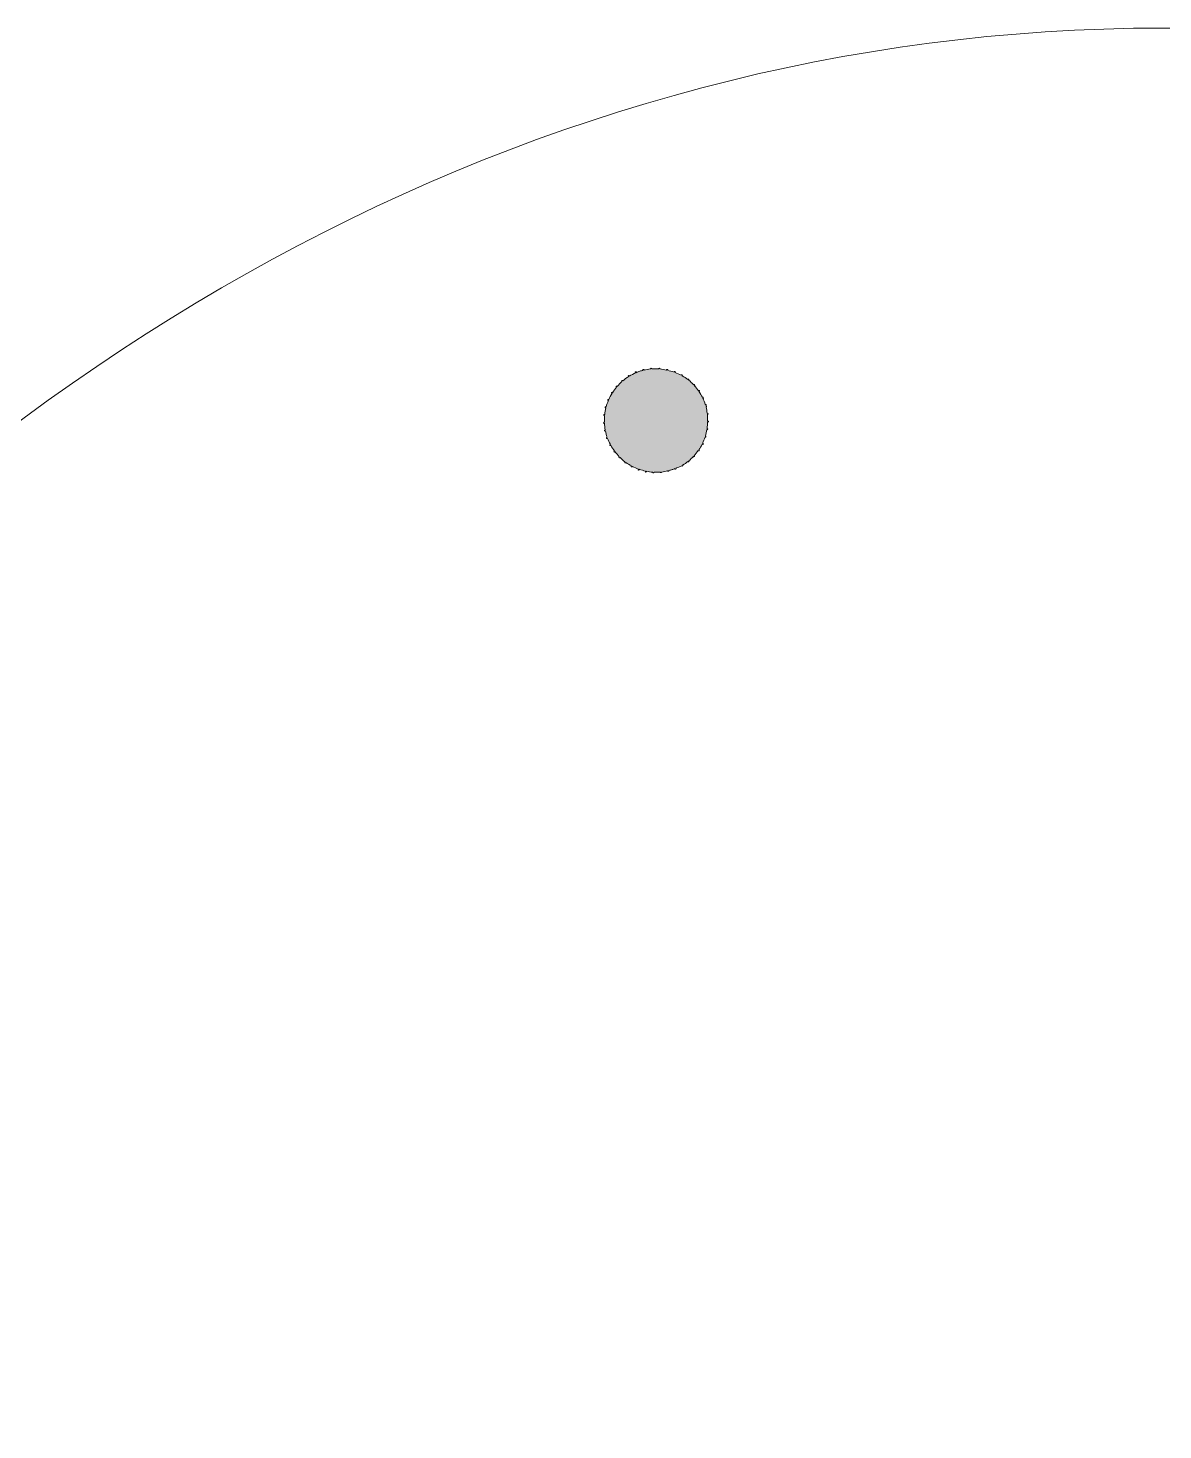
# Model space of a CAD drawing. Header units: millimetres. Extents: x -75 to 75, y -97 to 97.
# Drawn here: x -37.35 to 0, y 50.68 to 96.81 of the extents above; entities that cross this region are included whole.
import ezdxf

# ---------------------------------------------------------------- set-up
doc = ezdxf.new("R2010")
doc.units = ezdxf.units.MM
doc.header["$MEASUREMENT"] = 0
doc.layers.add('Layer 1', color=7, linetype='Continuous', lineweight=0)

# ---------------------------------------------------------------- blocks, each defined once
blk = doc.blocks.new('Block_1')
at = {"layer": 'Layer 1', "true_color": 0x000000, "transparency": 33554687}
h = blk.add_hatch(color=18, dxfattribs=at)
h.dxf.hatch_style = 2
edge = h.paths.add_edge_path()
edge.add_spline(control_points=[(-14.985, 83.88), (-14.984, 83.954), (-14.985, 84.028), (-14.993, 84.103), (-14.992, 84.103), (-14.991, 84.1), (-14.989, 84.1), (-14.978, 84.101), (-14.97, 84.112), (-14.971, 84.124), (-14.973, 84.135), (-14.984, 84.144), (-14.995, 84.142), (-14.998, 84.142), (-14.997, 84.138), (-15, 84.136), (-15.009, 84.208), (-15.021, 84.28), (-15.039, 84.351), (-15.038, 84.351), (-15.038, 84.349), (-15.037, 84.35), (-15.025, 84.353), (-15.019, 84.365), (-15.021, 84.376), (-15.024, 84.388), (-15.035, 84.394), (-15.047, 84.391), (-15.035, 84.394), (-15.029, 84.406), (-15.033, 84.417), (-15.037, 84.428), (-15.049, 84.435), (-15.061, 84.431), (-15.062, 84.431), (-15.061, 84.429), (-15.062, 84.429), (-15.084, 84.499), (-15.113, 84.565), (-15.143, 84.63), (-15.141, 84.63), (-15.14, 84.627), (-15.138, 84.628), (-15.127, 84.633), (-15.123, 84.646), (-15.128, 84.656), (-15.133, 84.667), (-15.146, 84.672), (-15.156, 84.666), (-15.157, 84.666), (-15.156, 84.664), (-15.157, 84.664), (-15.19, 84.731), (-15.23, 84.792), (-15.271, 84.852), (-15.267, 84.853), (-15.264, 84.848), (-15.261, 84.851), (-15.25, 84.857), (-15.248, 84.871), (-15.255, 84.88), (-15.262, 84.889), (-15.276, 84.892), (-15.285, 84.885), (-15.288, 84.883), (-15.285, 84.879), (-15.287, 84.876), (-15.33, 84.937), (-15.374, 84.996), (-15.424, 85.05), (-15.422, 85.051), (-15.42, 85.048), (-15.419, 85.05), (-15.41, 85.058), (-15.409, 85.071), (-15.417, 85.08), (-15.425, 85.089), (-15.439, 85.089), (-15.448, 85.081), (-15.45, 85.079), (-15.447, 85.076), (-15.448, 85.073), (-15.499, 85.126), (-15.548, 85.18), (-15.604, 85.225), (-15.604, 85.226), (-15.604, 85.225), (-15.604, 85.226), (-15.596, 85.235), (-15.598, 85.248), (-15.608, 85.255), (-15.617, 85.262), (-15.631, 85.26), (-15.638, 85.251), (-15.639, 85.25), (-15.637, 85.248), (-15.638, 85.247), (-15.696, 85.292), (-15.758, 85.331), (-15.822, 85.368), (-15.82, 85.369), (-15.817, 85.367), (-15.816, 85.369), (-15.81, 85.379), (-15.814, 85.392), (-15.824, 85.398), (-15.835, 85.404), (-15.848, 85.401), (-15.854, 85.391), (-15.854, 85.39), (-15.853, 85.389), (-15.853, 85.388), (-15.918, 85.424), (-15.988, 85.45), (-16.058, 85.478), (-16.055, 85.48), (-16.05, 85.478), (-16.048, 85.482), (-16.044, 85.492), (-16.05, 85.505), (-16.061, 85.509), (-16.072, 85.513), (-16.085, 85.507), (-16.089, 85.496), (-16.09, 85.493), (-16.086, 85.492), (-16.086, 85.489), (-16.157, 85.515), (-16.23, 85.536), (-16.304, 85.553), (-16.302, 85.556), (-16.298, 85.554), (-16.297, 85.557), (-16.294, 85.569), (-16.301, 85.58), (-16.313, 85.583), (-16.325, 85.586), (-16.337, 85.579), (-16.339, 85.568), (-16.34, 85.564), (-16.335, 85.563), (-16.334, 85.559), (-16.407, 85.574), (-16.481, 85.59), (-16.557, 85.596), (-16.557, 85.596), (-16.555, 85.596), (-16.555, 85.597), (-16.554, 85.609), (-16.563, 85.619), (-16.575, 85.619), (-16.588, 85.62), (-16.598, 85.611), (-16.599, 85.599), (-16.599, 85.597), (-16.596, 85.598), (-16.595, 85.596), (-16.669, 85.6), (-16.744, 85.601), (-16.819, 85.596), (-16.819, 85.597), (-16.817, 85.597), (-16.817, 85.598), (-16.818, 85.61), (-16.829, 85.619), (-16.841, 85.618), (-16.853, 85.618), (-16.862, 85.608), (-16.861, 85.596), (-16.935, 85.59), (-17.008, 85.57), (-17.082, 85.554), (-17.081, 85.557), (-17.076, 85.558), (-17.077, 85.562), (-17.08, 85.573), (-17.092, 85.58), (-17.104, 85.577), (-17.116, 85.574), (-17.123, 85.563), (-17.12, 85.551), (-17.119, 85.549), (-17.115, 85.55), (-17.114, 85.548), (-17.148, 85.54), (-17.182, 85.538), (-17.216, 85.528), (-17.258, 85.513), (-17.295, 85.49), (-17.336, 85.473), (-17.333, 85.478), (-17.326, 85.482), (-17.329, 85.488), (-17.333, 85.499), (-17.346, 85.504), (-17.358, 85.5), (-17.369, 85.496), (-17.375, 85.484), (-17.37, 85.473), (-17.367, 85.467), (-17.359, 85.467), (-17.351, 85.466), (-17.424, 85.433), (-17.497, 85.402), (-17.564, 85.362), (-17.564, 85.364), (-17.561, 85.366), (-17.562, 85.368), (-17.568, 85.378), (-17.581, 85.381), (-17.591, 85.374), (-17.602, 85.367), (-17.605, 85.354), (-17.598, 85.344), (-17.597, 85.341), (-17.593, 85.344), (-17.59, 85.342), (-17.655, 85.301), (-17.716, 85.256), (-17.774, 85.208), (-17.775, 85.21), (-17.772, 85.211), (-17.773, 85.213), (-17.781, 85.222), (-17.795, 85.223), (-17.804, 85.215), (-17.814, 85.207), (-17.815, 85.194), (-17.807, 85.185), (-17.807, 85.184), (-17.806, 85.185), (-17.805, 85.185), (-17.862, 85.135), (-17.91, 85.078), (-17.96, 85.021), (-17.961, 85.024), (-17.958, 85.028), (-17.961, 85.03), (-17.969, 85.037), (-17.983, 85.036), (-17.991, 85.027), (-17.998, 85.017), (-17.997, 85.004), (-17.988, 84.996), (-17.986, 84.995), (-17.984, 84.998), (-17.982, 84.997), (-18.031, 84.939), (-18.075, 84.878), (-18.116, 84.814), (-18.117, 84.816), (-18.114, 84.82), (-18.117, 84.822), (-18.127, 84.828), (-18.141, 84.825), (-18.148, 84.815), (-18.154, 84.805), (-18.152, 84.792), (-18.141, 84.786), (-18.138, 84.784), (-18.135, 84.788), (-18.131, 84.788), (-18.171, 84.724), (-18.209, 84.66), (-18.24, 84.591), (-18.241, 84.592), (-18.24, 84.594), (-18.241, 84.594), (-18.252, 84.599), (-18.264, 84.594), (-18.269, 84.583), (-18.274, 84.572), (-18.269, 84.559), (-18.258, 84.555), (-18.256, 84.554), (-18.254, 84.557), (-18.252, 84.557), (-18.281, 84.49), (-18.309, 84.422), (-18.328, 84.351), (-18.329, 84.352), (-18.329, 84.353), (-18.329, 84.353), (-18.341, 84.356), (-18.353, 84.349), (-18.356, 84.338), (-18.36, 84.326), (-18.352, 84.314), (-18.341, 84.312), (-18.34, 84.312), (-18.34, 84.312), (-18.339, 84.312), (-18.357, 84.242), (-18.366, 84.169), (-18.374, 84.097), (-18.376, 84.098), (-18.376, 84.102), (-18.378, 84.102), (-18.39, 84.103), (-18.401, 84.095), (-18.402, 84.083), (-18.403, 84.071), (-18.395, 84.06), (-18.383, 84.06), (-18.381, 84.059), (-18.381, 84.062), (-18.38, 84.062), (-18.387, 83.989), (-18.386, 83.915), (-18.383, 83.84), (-18.386, 83.842), (-18.387, 83.847), (-18.391, 83.847), (-18.402, 83.847), (-18.413, 83.837), (-18.412, 83.825), (-18.411, 83.813), (-18.4, 83.804), (-18.388, 83.805), (-18.384, 83.805), (-18.385, 83.81), (-18.382, 83.812), (-18.378, 83.739), (-18.372, 83.666), (-18.358, 83.592), (-18.359, 83.592), (-18.36, 83.595), (-18.361, 83.595), (-18.373, 83.592), (-18.381, 83.581), (-18.378, 83.569), (-18.376, 83.558), (-18.365, 83.55), (-18.353, 83.553), (-18.351, 83.554), (-18.352, 83.557), (-18.349, 83.559), (-18.334, 83.488), (-18.32, 83.418), (-18.296, 83.348), (-18.296, 83.348), (-18.297, 83.349), (-18.297, 83.349), (-18.308, 83.345), (-18.314, 83.333), (-18.311, 83.321), (-18.306, 83.31), (-18.294, 83.305), (-18.283, 83.309), (-18.282, 83.309), (-18.282, 83.31), (-18.282, 83.31), (-18.256, 83.241), (-18.221, 83.177), (-18.187, 83.114), (-18.19, 83.113), (-18.192, 83.118), (-18.195, 83.116), (-18.206, 83.111), (-18.209, 83.098), (-18.204, 83.087), (-18.198, 83.077), (-18.185, 83.073), (-18.175, 83.079), (-18.173, 83.08), (-18.175, 83.083), (-18.173, 83.085), (-18.137, 83.019), (-18.095, 82.958), (-18.052, 82.898), (-18.056, 82.898), (-18.059, 82.902), (-18.062, 82.9), (-18.072, 82.893), (-18.074, 82.879), (-18.067, 82.87), (-18.061, 82.86), (-18.046, 82.859), (-18.037, 82.866), (-18.034, 82.869), (-18.037, 82.873), (-18.036, 82.877), (-17.991, 82.817), (-17.945, 82.759), (-17.894, 82.707), (-17.895, 82.706), (-17.897, 82.708), (-17.898, 82.707), (-17.906, 82.699), (-17.906, 82.685), (-17.898, 82.677), (-17.889, 82.669), (-17.876, 82.669), (-17.868, 82.677), (-17.866, 82.679), (-17.869, 82.682), (-17.868, 82.684), (-17.816, 82.634), (-17.765, 82.583), (-17.708, 82.539), (-17.709, 82.539), (-17.709, 82.54), (-17.709, 82.539), (-17.716, 82.53), (-17.715, 82.516), (-17.705, 82.509), (-17.695, 82.503), (-17.682, 82.505), (-17.675, 82.515), (-17.675, 82.515), (-17.676, 82.516), (-17.676, 82.516), (-17.617, 82.474), (-17.555, 82.439), (-17.493, 82.405), (-17.494, 82.404), (-17.497, 82.405), (-17.498, 82.403), (-17.504, 82.393), (-17.5, 82.38), (-17.489, 82.375), (-17.479, 82.369), (-17.467, 82.373), (-17.461, 82.383), (-17.461, 82.385), (-17.463, 82.385), (-17.462, 82.387), (-17.398, 82.353), (-17.331, 82.327), (-17.262, 82.302), (-17.265, 82.3), (-17.27, 82.301), (-17.272, 82.297), (-17.276, 82.286), (-17.27, 82.275), (-17.259, 82.271), (-17.248, 82.268), (-17.236, 82.274), (-17.233, 82.285), (-17.231, 82.288), (-17.236, 82.29), (-17.236, 82.293), (-17.168, 82.269), (-17.099, 82.249), (-17.028, 82.234), (-17.029, 82.232), (-17.033, 82.233), (-17.033, 82.23), (-17.036, 82.219), (-17.028, 82.207), (-17.017, 82.205), (-17.006, 82.203), (-16.995, 82.21), (-16.993, 82.222), (-16.992, 82.225), (-16.997, 82.226), (-16.998, 82.229), (-16.929, 82.216), (-16.86, 82.201), (-16.789, 82.197), (-16.789, 82.197), (-16.789, 82.197), (-16.789, 82.197), (-16.79, 82.185), (-16.781, 82.175), (-16.769, 82.175), (-16.758, 82.175), (-16.748, 82.184), (-16.748, 82.196), (-16.748, 82.197), (-16.75, 82.197), (-16.75, 82.198), (-16.681, 82.195), (-16.612, 82.198), (-16.543, 82.204), (-16.543, 82.204), (-16.544, 82.204), (-16.544, 82.204), (-16.543, 82.192), (-16.532, 82.183), (-16.521, 82.184), (-16.511, 82.185), (-16.505, 82.195), (-16.504, 82.205), (-16.436, 82.213), (-16.369, 82.231), (-16.301, 82.247), (-16.301, 82.247), (-16.302, 82.247), (-16.302, 82.246), (-16.299, 82.235), (-16.288, 82.228), (-16.277, 82.231), (-16.266, 82.233), (-16.259, 82.245), (-16.262, 82.256), (-16.262, 82.256), (-16.263, 82.256), (-16.263, 82.256), (-16.226, 82.266), (-16.189, 82.27), (-16.152, 82.282), (-16.12, 82.292), (-16.093, 82.308), (-16.062, 82.319), (-16.062, 82.317), (-16.066, 82.316), (-16.065, 82.313), (-16.061, 82.302), (-16.049, 82.296), (-16.038, 82.3), (-16.027, 82.304), (-16.022, 82.316), (-16.026, 82.327), (-16.028, 82.33), (-16.032, 82.329), (-16.035, 82.331), (-15.969, 82.356), (-15.901, 82.379), (-15.84, 82.412), (-15.84, 82.412), (-15.84, 82.412), (-15.84, 82.412), (-15.834, 82.401), (-15.822, 82.398), (-15.812, 82.404), (-15.802, 82.41), (-15.799, 82.423), (-15.805, 82.433), (-15.806, 82.434), (-15.807, 82.433), (-15.808, 82.434), (-15.747, 82.469), (-15.69, 82.51), (-15.635, 82.552), (-15.634, 82.551), (-15.636, 82.549), (-15.635, 82.547), (-15.628, 82.538), (-15.615, 82.536), (-15.606, 82.543), (-15.596, 82.55), (-15.595, 82.563), (-15.602, 82.572), (-15.603, 82.573), (-15.604, 82.572), (-15.605, 82.573), (-15.549, 82.618), (-15.5, 82.669), (-15.451, 82.721), (-15.45, 82.717), (-15.453, 82.713), (-15.45, 82.711), (-15.442, 82.702), (-15.429, 82.703), (-15.421, 82.711), (-15.414, 82.72), (-15.415, 82.734), (-15.423, 82.742), (-15.425, 82.744), (-15.428, 82.741), (-15.431, 82.741), (-15.382, 82.795), (-15.336, 82.85), (-15.295, 82.91), (-15.293, 82.908), (-15.296, 82.905), (-15.294, 82.903), (-15.284, 82.896), (-15.271, 82.898), (-15.264, 82.908), (-15.258, 82.917), (-15.26, 82.93), (-15.269, 82.937), (-15.272, 82.939), (-15.275, 82.935), (-15.278, 82.936), (-15.238, 82.995), (-15.197, 83.054), (-15.165, 83.118), (-15.165, 83.118), (-15.165, 83.117), (-15.165, 83.117), (-15.154, 83.111), (-15.142, 83.116), (-15.137, 83.126), (-15.132, 83.137), (-15.137, 83.15), (-15.147, 83.155), (-15.148, 83.155), (-15.149, 83.153), (-15.15, 83.154), (-15.12, 83.218), (-15.092, 83.284), (-15.069, 83.352), (-15.069, 83.351), (-15.069, 83.35), (-15.068, 83.349), (-15.057, 83.345), (-15.045, 83.351), (-15.041, 83.362), (-15.037, 83.373), (-15.043, 83.385), (-15.054, 83.389), (-15.054, 83.389), (-15.054, 83.389), (-15.054, 83.389), (-15.033, 83.457), (-15.023, 83.529), (-15.01, 83.601), (-15.008, 83.599), (-15.009, 83.595), (-15.006, 83.594), (-14.994, 83.592), (-14.983, 83.599), (-14.982, 83.611), (-14.98, 83.623), (-14.988, 83.634), (-14.999, 83.636), (-15.001, 83.636), (-15.002, 83.633), (-15.004, 83.632), (-14.992, 83.705), (-14.988, 83.779), (-14.986, 83.854), (-14.983, 83.852), (-14.983, 83.846), (-14.979, 83.846), (-14.967, 83.846), (-14.957, 83.855), (-14.957, 83.867), (-14.955, 83.879), (-14.965, 83.888), (-14.977, 83.889), (-14.981, 83.889), (-14.982, 83.883), (-14.985, 83.88)], knot_values=[0, 0, 0, 0, 1, 1, 1, 2, 2, 2, 3, 3, 3, 4, 4, 4, 5, 5, 5, 6, 6, 6, 7, 7, 7, 8, 8, 8, 9, 9, 9, 10, 10, 10, 11, 11, 11, 12, 12, 12, 13, 13, 13, 14, 14, 14, 15, 15, 15, 16, 16, 16, 17, 17, 17, 18, 18, 18, 19, 19, 19, 20, 20, 20, 21, 21, 21, 22, 22, 22, 23, 23, 23, 24, 24, 24, 25, 25, 25, 26, 26, 26, 27, 27, 27, 28, 28, 28, 29, 29, 29, 30, 30, 30, 31, 31, 31, 32, 32, 32, 33, 33, 33, 34, 34, 34, 35, 35, 35, 36, 36, 36, 37, 37, 37, 38, 38, 38, 39, 39, 39, 40, 40, 40, 41, 41, 41, 42, 42, 42, 43, 43, 43, 44, 44, 44, 45, 45, 45, 46, 46, 46, 47, 47, 47, 48, 48, 48, 49, 49, 49, 50, 50, 50, 51, 51, 51, 52, 52, 52, 53, 53, 53, 54, 54, 54, 55, 55, 55, 56, 56, 56, 57, 57, 57, 58, 58, 58, 59, 59, 59, 60, 60, 60, 61, 61, 61, 62, 62, 62, 63, 63, 63, 64, 64, 64, 65, 65, 65, 66, 66, 66, 67, 67, 67, 68, 68, 68, 69, 69, 69, 70, 70, 70, 71, 71, 71, 72, 72, 72, 73, 73, 73, 74, 74, 74, 75, 75, 75, 76, 76, 76, 77, 77, 77, 78, 78, 78, 79, 79, 79, 80, 80, 80, 81, 81, 81, 82, 82, 82, 83, 83, 83, 84, 84, 84, 85, 85, 85, 86, 86, 86, 87, 87, 87, 88, 88, 88, 89, 89, 89, 90, 90, 90, 91, 91, 91, 92, 92, 92, 93, 93, 93, 94, 94, 94, 95, 95, 95, 96, 96, 96, 97, 97, 97, 98, 98, 98, 99, 99, 99, 100, 100, 100, 101, 101, 101, 102, 102, 102, 103, 103, 103, 104, 104, 104, 105, 105, 105, 106, 106, 106, 107, 107, 107, 108, 108, 108, 109, 109, 109, 110, 110, 110, 111, 111, 111, 112, 112, 112, 113, 113, 113, 114, 114, 114, 115, 115, 115, 116, 116, 116, 117, 117, 117, 118, 118, 118, 119, 119, 119, 120, 120, 120, 121, 121, 121, 122, 122, 122, 123, 123, 123, 124, 124, 124, 125, 125, 125, 126, 126, 126, 127, 127, 127, 128, 128, 128, 129, 129, 129, 130, 130, 130, 131, 131, 131, 132, 132, 132, 133, 133, 133, 134, 134, 134, 135, 135, 135, 136, 136, 136, 137, 137, 137, 138, 138, 138, 139, 139, 139, 140, 140, 140, 141, 141, 141, 142, 142, 142, 143, 143, 143, 144, 144, 144, 145, 145, 145, 146, 146, 146, 147, 147, 147, 148, 148, 148, 149, 149, 149, 150, 150, 150, 151, 151, 151, 152, 152, 152, 153, 153, 153, 154, 154, 154, 155, 155, 155, 156, 156, 156, 157, 157, 157, 158, 158, 158, 159, 159, 159, 160, 160, 160, 161, 161, 161, 162, 162, 162, 163, 163, 163, 164, 164, 164, 165, 165, 165, 166, 166, 166, 167, 167, 167, 168, 168, 168, 169, 169, 169, 170, 170, 170, 171, 171, 171, 172, 172, 172, 173, 173, 173, 174, 174, 174, 175, 175, 175, 176, 176, 176, 177, 177, 177, 178, 178, 178, 179, 179, 179, 180, 180, 180, 181, 181, 181, 182, 182, 182, 183, 183, 183, 184, 184, 184, 185, 185, 185, 186, 186, 186, 187, 187, 187, 188, 188, 188, 189, 189, 189, 190, 190, 190, 191, 191, 191, 192, 192, 192, 193, 193, 193, 194, 194, 194, 195, 195, 195, 196, 196, 196, 197, 197, 197, 198, 198, 198, 199, 199, 199, 200, 200, 200, 201, 201, 201, 202, 202, 202, 203, 203, 203, 204, 204, 204, 205, 205, 205, 206, 206, 206, 207, 207, 207, 208, 208, 208, 209, 209, 209, 210, 210, 210, 211, 211, 211, 212, 212, 212, 212], degree=3, periodic=0)
at = {"layer": 'Layer 1'}
blk.add_open_spline([(-14.985, 83.88), (-14.984, 83.954), (-14.985, 84.028), (-14.993, 84.103), (-14.992, 84.103), (-14.991, 84.1), (-14.989, 84.1), (-14.978, 84.101), (-14.97, 84.112), (-14.971, 84.124), (-14.973, 84.135), (-14.984, 84.144), (-14.995, 84.142), (-14.998, 84.142), (-14.997, 84.138), (-15, 84.136), (-15.009, 84.208), (-15.021, 84.28), (-15.039, 84.351), (-15.038, 84.351), (-15.038, 84.349), (-15.037, 84.35), (-15.025, 84.353), (-15.019, 84.365), (-15.021, 84.376), (-15.024, 84.388), (-15.035, 84.394), (-15.047, 84.391), (-15.035, 84.394), (-15.029, 84.406), (-15.033, 84.417), (-15.037, 84.428), (-15.049, 84.435), (-15.061, 84.431), (-15.062, 84.431), (-15.061, 84.429), (-15.062, 84.429), (-15.084, 84.499), (-15.113, 84.565), (-15.143, 84.63), (-15.141, 84.63), (-15.14, 84.627), (-15.138, 84.628), (-15.127, 84.633), (-15.123, 84.646), (-15.128, 84.656), (-15.133, 84.667), (-15.146, 84.672), (-15.156, 84.666), (-15.157, 84.666), (-15.156, 84.664), (-15.157, 84.664), (-15.19, 84.731), (-15.23, 84.792), (-15.271, 84.852), (-15.267, 84.853), (-15.264, 84.848), (-15.261, 84.851), (-15.25, 84.857), (-15.248, 84.871), (-15.255, 84.88), (-15.262, 84.889), (-15.276, 84.892), (-15.285, 84.885), (-15.288, 84.883), (-15.285, 84.879), (-15.287, 84.876), (-15.33, 84.937), (-15.374, 84.996), (-15.424, 85.05), (-15.422, 85.051), (-15.42, 85.048), (-15.419, 85.05), (-15.41, 85.058), (-15.409, 85.071), (-15.417, 85.08), (-15.425, 85.089), (-15.439, 85.089), (-15.448, 85.081), (-15.45, 85.079), (-15.447, 85.076), (-15.448, 85.073), (-15.499, 85.126), (-15.548, 85.18), (-15.604, 85.225), (-15.604, 85.226), (-15.604, 85.225), (-15.604, 85.226), (-15.596, 85.235), (-15.598, 85.248), (-15.608, 85.255), (-15.617, 85.262), (-15.631, 85.26), (-15.638, 85.251), (-15.639, 85.25), (-15.637, 85.248), (-15.638, 85.247), (-15.696, 85.292), (-15.758, 85.331), (-15.822, 85.368), (-15.82, 85.369), (-15.817, 85.367), (-15.816, 85.369), (-15.81, 85.379), (-15.814, 85.392), (-15.824, 85.398), (-15.835, 85.404), (-15.848, 85.401), (-15.854, 85.391), (-15.854, 85.39), (-15.853, 85.389), (-15.853, 85.388), (-15.918, 85.424), (-15.988, 85.45), (-16.058, 85.478), (-16.055, 85.48), (-16.05, 85.478), (-16.048, 85.482), (-16.044, 85.492), (-16.05, 85.505), (-16.061, 85.509), (-16.072, 85.513), (-16.085, 85.507), (-16.089, 85.496), (-16.09, 85.493), (-16.086, 85.492), (-16.086, 85.489), (-16.157, 85.515), (-16.23, 85.536), (-16.304, 85.553), (-16.302, 85.556), (-16.298, 85.554), (-16.297, 85.557), (-16.294, 85.569), (-16.301, 85.58), (-16.313, 85.583), (-16.325, 85.586), (-16.337, 85.579), (-16.339, 85.568), (-16.34, 85.564), (-16.335, 85.563), (-16.334, 85.559), (-16.407, 85.574), (-16.481, 85.59), (-16.557, 85.596), (-16.557, 85.596), (-16.555, 85.596), (-16.555, 85.597), (-16.554, 85.609), (-16.563, 85.619), (-16.575, 85.619), (-16.588, 85.62), (-16.598, 85.611), (-16.599, 85.599), (-16.599, 85.597), (-16.596, 85.598), (-16.595, 85.596), (-16.669, 85.6), (-16.744, 85.601), (-16.819, 85.596), (-16.819, 85.597), (-16.817, 85.597), (-16.817, 85.598), (-16.818, 85.61), (-16.829, 85.619), (-16.841, 85.618), (-16.853, 85.618), (-16.862, 85.608), (-16.861, 85.596), (-16.935, 85.59), (-17.008, 85.57), (-17.082, 85.554), (-17.081, 85.557), (-17.076, 85.558), (-17.077, 85.562), (-17.08, 85.573), (-17.092, 85.58), (-17.104, 85.577), (-17.116, 85.574), (-17.123, 85.563), (-17.12, 85.551), (-17.119, 85.549), (-17.115, 85.55), (-17.114, 85.548), (-17.148, 85.54), (-17.182, 85.538), (-17.216, 85.528), (-17.258, 85.513), (-17.295, 85.49), (-17.336, 85.473), (-17.333, 85.478), (-17.326, 85.482), (-17.329, 85.488), (-17.333, 85.499), (-17.346, 85.504), (-17.358, 85.5), (-17.369, 85.496), (-17.375, 85.484), (-17.37, 85.473), (-17.367, 85.467), (-17.359, 85.467), (-17.351, 85.466), (-17.424, 85.433), (-17.497, 85.402), (-17.564, 85.362), (-17.564, 85.364), (-17.561, 85.366), (-17.562, 85.368), (-17.568, 85.378), (-17.581, 85.381), (-17.591, 85.374), (-17.602, 85.367), (-17.605, 85.354), (-17.598, 85.344), (-17.597, 85.341), (-17.593, 85.344), (-17.59, 85.342), (-17.655, 85.301), (-17.716, 85.256), (-17.774, 85.208), (-17.775, 85.21), (-17.772, 85.211), (-17.773, 85.213), (-17.781, 85.222), (-17.795, 85.223), (-17.804, 85.215), (-17.814, 85.207), (-17.815, 85.194), (-17.807, 85.185), (-17.807, 85.184), (-17.806, 85.185), (-17.805, 85.185), (-17.862, 85.135), (-17.91, 85.078), (-17.96, 85.021), (-17.961, 85.024), (-17.958, 85.028), (-17.961, 85.03), (-17.969, 85.037), (-17.983, 85.036), (-17.991, 85.027), (-17.998, 85.017), (-17.997, 85.004), (-17.988, 84.996), (-17.986, 84.995), (-17.984, 84.998), (-17.982, 84.997), (-18.031, 84.939), (-18.075, 84.878), (-18.116, 84.814), (-18.117, 84.816), (-18.114, 84.82), (-18.117, 84.822), (-18.127, 84.828), (-18.141, 84.825), (-18.148, 84.815), (-18.154, 84.805), (-18.152, 84.792), (-18.141, 84.786), (-18.138, 84.784), (-18.135, 84.788), (-18.131, 84.788), (-18.171, 84.724), (-18.209, 84.66), (-18.24, 84.591), (-18.241, 84.592), (-18.24, 84.594), (-18.241, 84.594), (-18.252, 84.599), (-18.264, 84.594), (-18.269, 84.583), (-18.274, 84.572), (-18.269, 84.559), (-18.258, 84.555), (-18.256, 84.554), (-18.254, 84.557), (-18.252, 84.557), (-18.281, 84.49), (-18.309, 84.422), (-18.328, 84.351), (-18.329, 84.352), (-18.329, 84.353), (-18.329, 84.353), (-18.341, 84.356), (-18.353, 84.349), (-18.356, 84.338), (-18.36, 84.326), (-18.352, 84.314), (-18.341, 84.312), (-18.34, 84.312), (-18.34, 84.312), (-18.339, 84.312), (-18.357, 84.242), (-18.366, 84.169), (-18.374, 84.097), (-18.376, 84.098), (-18.376, 84.102), (-18.378, 84.102), (-18.39, 84.103), (-18.401, 84.095), (-18.402, 84.083), (-18.403, 84.071), (-18.395, 84.06), (-18.383, 84.06), (-18.381, 84.059), (-18.381, 84.062), (-18.38, 84.062), (-18.387, 83.989), (-18.386, 83.915), (-18.383, 83.84), (-18.386, 83.842), (-18.387, 83.847), (-18.391, 83.847), (-18.402, 83.847), (-18.413, 83.837), (-18.412, 83.825), (-18.411, 83.813), (-18.4, 83.804), (-18.388, 83.805), (-18.384, 83.805), (-18.385, 83.81), (-18.382, 83.812), (-18.378, 83.739), (-18.372, 83.666), (-18.358, 83.592), (-18.359, 83.592), (-18.36, 83.595), (-18.361, 83.595), (-18.373, 83.592), (-18.381, 83.581), (-18.378, 83.569), (-18.376, 83.558), (-18.365, 83.55), (-18.353, 83.553), (-18.351, 83.554), (-18.352, 83.557), (-18.349, 83.559), (-18.334, 83.488), (-18.32, 83.418), (-18.296, 83.348), (-18.296, 83.348), (-18.297, 83.349), (-18.297, 83.349), (-18.308, 83.345), (-18.314, 83.333), (-18.311, 83.321), (-18.306, 83.31), (-18.294, 83.305), (-18.283, 83.309), (-18.282, 83.309), (-18.282, 83.31), (-18.282, 83.31), (-18.256, 83.241), (-18.221, 83.177), (-18.187, 83.114), (-18.19, 83.113), (-18.192, 83.118), (-18.195, 83.116), (-18.206, 83.111), (-18.209, 83.098), (-18.204, 83.087), (-18.198, 83.077), (-18.185, 83.073), (-18.175, 83.079), (-18.173, 83.08), (-18.175, 83.083), (-18.173, 83.085), (-18.137, 83.019), (-18.095, 82.958), (-18.052, 82.898), (-18.056, 82.898), (-18.059, 82.902), (-18.062, 82.9), (-18.072, 82.893), (-18.074, 82.879), (-18.067, 82.87), (-18.061, 82.86), (-18.046, 82.859), (-18.037, 82.866), (-18.034, 82.869), (-18.037, 82.873), (-18.036, 82.877), (-17.991, 82.817), (-17.945, 82.759), (-17.894, 82.707), (-17.895, 82.706), (-17.897, 82.708), (-17.898, 82.707), (-17.906, 82.699), (-17.906, 82.685), (-17.898, 82.677), (-17.889, 82.669), (-17.876, 82.669), (-17.868, 82.677), (-17.866, 82.679), (-17.869, 82.682), (-17.868, 82.684), (-17.816, 82.634), (-17.765, 82.583), (-17.708, 82.539), (-17.709, 82.539), (-17.709, 82.54), (-17.709, 82.539), (-17.716, 82.53), (-17.715, 82.516), (-17.705, 82.509), (-17.695, 82.503), (-17.682, 82.505), (-17.675, 82.515), (-17.675, 82.515), (-17.676, 82.516), (-17.676, 82.516), (-17.617, 82.474), (-17.555, 82.439), (-17.493, 82.405), (-17.494, 82.404), (-17.497, 82.405), (-17.498, 82.403), (-17.504, 82.393), (-17.5, 82.38), (-17.489, 82.375), (-17.479, 82.369), (-17.467, 82.373), (-17.461, 82.383), (-17.461, 82.385), (-17.463, 82.385), (-17.462, 82.387), (-17.398, 82.353), (-17.331, 82.327), (-17.262, 82.302), (-17.265, 82.3), (-17.27, 82.301), (-17.272, 82.297), (-17.276, 82.286), (-17.27, 82.275), (-17.259, 82.271), (-17.248, 82.268), (-17.236, 82.274), (-17.233, 82.285), (-17.231, 82.288), (-17.236, 82.29), (-17.236, 82.293), (-17.168, 82.269), (-17.099, 82.249), (-17.028, 82.234), (-17.029, 82.232), (-17.033, 82.233), (-17.033, 82.23), (-17.036, 82.219), (-17.028, 82.207), (-17.017, 82.205), (-17.006, 82.203), (-16.995, 82.21), (-16.993, 82.222), (-16.992, 82.225), (-16.997, 82.226), (-16.998, 82.229), (-16.929, 82.216), (-16.86, 82.201), (-16.789, 82.197), (-16.789, 82.197), (-16.789, 82.197), (-16.789, 82.197), (-16.79, 82.185), (-16.781, 82.175), (-16.769, 82.175), (-16.758, 82.175), (-16.748, 82.184), (-16.748, 82.196), (-16.748, 82.197), (-16.75, 82.197), (-16.75, 82.198), (-16.681, 82.195), (-16.612, 82.198), (-16.543, 82.204), (-16.543, 82.204), (-16.544, 82.204), (-16.544, 82.204), (-16.543, 82.192), (-16.532, 82.183), (-16.521, 82.184), (-16.511, 82.185), (-16.505, 82.195), (-16.504, 82.205), (-16.436, 82.213), (-16.369, 82.231), (-16.301, 82.247), (-16.301, 82.247), (-16.302, 82.247), (-16.302, 82.246), (-16.299, 82.235), (-16.288, 82.228), (-16.277, 82.231), (-16.266, 82.233), (-16.259, 82.245), (-16.262, 82.256), (-16.262, 82.256), (-16.263, 82.256), (-16.263, 82.256), (-16.226, 82.266), (-16.189, 82.27), (-16.152, 82.282), (-16.12, 82.292), (-16.093, 82.308), (-16.062, 82.319), (-16.062, 82.317), (-16.066, 82.316), (-16.065, 82.313), (-16.061, 82.302), (-16.049, 82.296), (-16.038, 82.3), (-16.027, 82.304), (-16.022, 82.316), (-16.026, 82.327), (-16.028, 82.33), (-16.032, 82.329), (-16.035, 82.331), (-15.969, 82.356), (-15.901, 82.379), (-15.84, 82.412), (-15.84, 82.412), (-15.84, 82.412), (-15.84, 82.412), (-15.834, 82.401), (-15.822, 82.398), (-15.812, 82.404), (-15.802, 82.41), (-15.799, 82.423), (-15.805, 82.433), (-15.806, 82.434), (-15.807, 82.433), (-15.808, 82.434), (-15.747, 82.469), (-15.69, 82.51), (-15.635, 82.552), (-15.634, 82.551), (-15.636, 82.549), (-15.635, 82.547), (-15.628, 82.538), (-15.615, 82.536), (-15.606, 82.543), (-15.596, 82.55), (-15.595, 82.563), (-15.602, 82.572), (-15.603, 82.573), (-15.604, 82.572), (-15.605, 82.573), (-15.549, 82.618), (-15.5, 82.669), (-15.451, 82.721), (-15.45, 82.717), (-15.453, 82.713), (-15.45, 82.711), (-15.442, 82.702), (-15.429, 82.703), (-15.421, 82.711), (-15.414, 82.72), (-15.415, 82.734), (-15.423, 82.742), (-15.425, 82.744), (-15.428, 82.741), (-15.431, 82.741), (-15.382, 82.795), (-15.336, 82.85), (-15.295, 82.91), (-15.293, 82.908), (-15.296, 82.905), (-15.294, 82.903), (-15.284, 82.896), (-15.271, 82.898), (-15.264, 82.908), (-15.258, 82.917), (-15.26, 82.93), (-15.269, 82.937), (-15.272, 82.939), (-15.275, 82.935), (-15.278, 82.936), (-15.238, 82.995), (-15.197, 83.054), (-15.165, 83.118), (-15.165, 83.118), (-15.165, 83.117), (-15.165, 83.117), (-15.154, 83.111), (-15.142, 83.116), (-15.137, 83.126), (-15.132, 83.137), (-15.137, 83.15), (-15.147, 83.155), (-15.148, 83.155), (-15.149, 83.153), (-15.15, 83.154), (-15.12, 83.218), (-15.092, 83.284), (-15.069, 83.352), (-15.069, 83.351), (-15.069, 83.35), (-15.068, 83.349), (-15.057, 83.345), (-15.045, 83.351), (-15.041, 83.362), (-15.037, 83.373), (-15.043, 83.385), (-15.054, 83.389), (-15.054, 83.389), (-15.054, 83.389), (-15.054, 83.389), (-15.033, 83.457), (-15.023, 83.529), (-15.01, 83.601), (-15.008, 83.599), (-15.009, 83.595), (-15.006, 83.594), (-14.994, 83.592), (-14.983, 83.599), (-14.982, 83.611), (-14.98, 83.623), (-14.988, 83.634), (-14.999, 83.636), (-15.001, 83.636), (-15.002, 83.633), (-15.004, 83.632), (-14.992, 83.705), (-14.988, 83.779), (-14.986, 83.854), (-14.983, 83.852), (-14.983, 83.846), (-14.979, 83.846), (-14.967, 83.846), (-14.957, 83.855), (-14.957, 83.867), (-14.955, 83.879), (-14.965, 83.888), (-14.977, 83.889), (-14.981, 83.889), (-14.982, 83.883), (-14.985, 83.88)], degree=3, knots=[0, 0, 0, 0, 1, 1, 1, 2, 2, 2, 3, 3, 3, 4, 4, 4, 5, 5, 5, 6, 6, 6, 7, 7, 7, 8, 8, 8, 9, 9, 9, 10, 10, 10, 11, 11, 11, 12, 12, 12, 13, 13, 13, 14, 14, 14, 15, 15, 15, 16, 16, 16, 17, 17, 17, 18, 18, 18, 19, 19, 19, 20, 20, 20, 21, 21, 21, 22, 22, 22, 23, 23, 23, 24, 24, 24, 25, 25, 25, 26, 26, 26, 27, 27, 27, 28, 28, 28, 29, 29, 29, 30, 30, 30, 31, 31, 31, 32, 32, 32, 33, 33, 33, 34, 34, 34, 35, 35, 35, 36, 36, 36, 37, 37, 37, 38, 38, 38, 39, 39, 39, 40, 40, 40, 41, 41, 41, 42, 42, 42, 43, 43, 43, 44, 44, 44, 45, 45, 45, 46, 46, 46, 47, 47, 47, 48, 48, 48, 49, 49, 49, 50, 50, 50, 51, 51, 51, 52, 52, 52, 53, 53, 53, 54, 54, 54, 55, 55, 55, 56, 56, 56, 57, 57, 57, 58, 58, 58, 59, 59, 59, 60, 60, 60, 61, 61, 61, 62, 62, 62, 63, 63, 63, 64, 64, 64, 65, 65, 65, 66, 66, 66, 67, 67, 67, 68, 68, 68, 69, 69, 69, 70, 70, 70, 71, 71, 71, 72, 72, 72, 73, 73, 73, 74, 74, 74, 75, 75, 75, 76, 76, 76, 77, 77, 77, 78, 78, 78, 79, 79, 79, 80, 80, 80, 81, 81, 81, 82, 82, 82, 83, 83, 83, 84, 84, 84, 85, 85, 85, 86, 86, 86, 87, 87, 87, 88, 88, 88, 89, 89, 89, 90, 90, 90, 91, 91, 91, 92, 92, 92, 93, 93, 93, 94, 94, 94, 95, 95, 95, 96, 96, 96, 97, 97, 97, 98, 98, 98, 99, 99, 99, 100, 100, 100, 101, 101, 101, 102, 102, 102, 103, 103, 103, 104, 104, 104, 105, 105, 105, 106, 106, 106, 107, 107, 107, 108, 108, 108, 109, 109, 109, 110, 110, 110, 111, 111, 111, 112, 112, 112, 113, 113, 113, 114, 114, 114, 115, 115, 115, 116, 116, 116, 117, 117, 117, 118, 118, 118, 119, 119, 119, 120, 120, 120, 121, 121, 121, 122, 122, 122, 123, 123, 123, 124, 124, 124, 125, 125, 125, 126, 126, 126, 127, 127, 127, 128, 128, 128, 129, 129, 129, 130, 130, 130, 131, 131, 131, 132, 132, 132, 133, 133, 133, 134, 134, 134, 135, 135, 135, 136, 136, 136, 137, 137, 137, 138, 138, 138, 139, 139, 139, 140, 140, 140, 141, 141, 141, 142, 142, 142, 143, 143, 143, 144, 144, 144, 145, 145, 145, 146, 146, 146, 147, 147, 147, 148, 148, 148, 149, 149, 149, 150, 150, 150, 151, 151, 151, 152, 152, 152, 153, 153, 153, 154, 154, 154, 155, 155, 155, 156, 156, 156, 157, 157, 157, 158, 158, 158, 159, 159, 159, 160, 160, 160, 161, 161, 161, 162, 162, 162, 163, 163, 163, 164, 164, 164, 165, 165, 165, 166, 166, 166, 167, 167, 167, 168, 168, 168, 169, 169, 169, 170, 170, 170, 171, 171, 171, 172, 172, 172, 173, 173, 173, 174, 174, 174, 175, 175, 175, 176, 176, 176, 177, 177, 177, 178, 178, 178, 179, 179, 179, 180, 180, 180, 181, 181, 181, 182, 182, 182, 183, 183, 183, 184, 184, 184, 185, 185, 185, 186, 186, 186, 187, 187, 187, 188, 188, 188, 189, 189, 189, 190, 190, 190, 191, 191, 191, 192, 192, 192, 193, 193, 193, 194, 194, 194, 195, 195, 195, 196, 196, 196, 197, 197, 197, 198, 198, 198, 199, 199, 199, 200, 200, 200, 201, 201, 201, 202, 202, 202, 203, 203, 203, 204, 204, 204, 205, 205, 205, 206, 206, 206, 207, 207, 207, 208, 208, 208, 209, 209, 209, 210, 210, 210, 211, 211, 211, 212, 212, 212, 212], dxfattribs=at)
blk = doc.blocks.new('Block_0')
at = {"layer": 'Layer 1'}
for points, knots in [([(0, 96.814), (-41.587, 96.814), (-75.3, 53.469), (-75.3, 0), (-75.3, -53.469), (-41.587, -96.814), (0, -96.814), (41.587, -96.814), (75.3, -53.469), (75.3, 0), (75.3, 53.469), (41.587, 96.814), (0, 96.814)], [0, 0, 0, 0, 1, 1, 1, 2, 2, 2, 3, 3, 3, 4, 4, 4, 4]), ([(-14.979, 83.846), (-14.983, 83.846), (-14.983, 83.852), (-14.986, 83.854), (-14.988, 83.779), (-14.992, 83.705), (-15.004, 83.632), (-15.002, 83.633), (-15.001, 83.636), (-14.999, 83.636), (-14.988, 83.634), (-14.98, 83.623), (-14.982, 83.611), (-14.983, 83.599), (-14.994, 83.592), (-15.006, 83.594), (-15.009, 83.595), (-15.008, 83.599), (-15.01, 83.601), (-15.023, 83.529), (-15.033, 83.457), (-15.054, 83.389), (-15.054, 83.389), (-15.054, 83.389), (-15.054, 83.389), (-15.043, 83.385), (-15.037, 83.373), (-15.041, 83.362), (-15.045, 83.351), (-15.057, 83.345), (-15.068, 83.349), (-15.069, 83.35), (-15.069, 83.351), (-15.069, 83.352), (-15.092, 83.284), (-15.12, 83.218), (-15.15, 83.154), (-15.149, 83.153), (-15.148, 83.155), (-15.147, 83.155), (-15.137, 83.15), (-15.132, 83.137), (-15.137, 83.126), (-15.142, 83.116), (-15.154, 83.111), (-15.165, 83.117), (-15.165, 83.117), (-15.165, 83.118), (-15.165, 83.118), (-15.197, 83.054), (-15.238, 82.995), (-15.278, 82.936), (-15.275, 82.935), (-15.272, 82.939), (-15.269, 82.937), (-15.26, 82.93), (-15.258, 82.917), (-15.264, 82.908), (-15.271, 82.898), (-15.284, 82.896), (-15.294, 82.903), (-15.296, 82.905), (-15.293, 82.908), (-15.295, 82.91), (-15.336, 82.85), (-15.382, 82.795), (-15.431, 82.741), (-15.428, 82.741), (-15.425, 82.744), (-15.423, 82.742), (-15.415, 82.734), (-15.414, 82.72), (-15.421, 82.711), (-15.429, 82.703), (-15.442, 82.702), (-15.45, 82.711), (-15.453, 82.713), (-15.45, 82.717), (-15.451, 82.721), (-15.5, 82.669), (-15.549, 82.618), (-15.605, 82.573), (-15.604, 82.572), (-15.603, 82.573), (-15.602, 82.572), (-15.595, 82.563), (-15.596, 82.55), (-15.606, 82.543), (-15.615, 82.536), (-15.628, 82.538), (-15.635, 82.547), (-15.636, 82.549), (-15.634, 82.551), (-15.635, 82.552), (-15.69, 82.51), (-15.747, 82.469), (-15.808, 82.434), (-15.807, 82.433), (-15.806, 82.434), (-15.805, 82.433), (-15.799, 82.423), (-15.802, 82.41), (-15.812, 82.404), (-15.822, 82.398), (-15.834, 82.401), (-15.84, 82.412), (-15.84, 82.412), (-15.84, 82.412), (-15.84, 82.412), (-15.901, 82.379), (-15.969, 82.356), (-16.035, 82.331), (-16.032, 82.329), (-16.028, 82.33), (-16.026, 82.327), (-16.022, 82.316), (-16.027, 82.304), (-16.038, 82.3), (-16.049, 82.296), (-16.061, 82.302), (-16.065, 82.313), (-16.066, 82.316), (-16.062, 82.317), (-16.062, 82.319), (-16.093, 82.308), (-16.12, 82.292), (-16.152, 82.282), (-16.189, 82.27), (-16.226, 82.266), (-16.263, 82.256), (-16.263, 82.256), (-16.262, 82.256), (-16.262, 82.256), (-16.259, 82.245), (-16.266, 82.233), (-16.277, 82.231), (-16.288, 82.228), (-16.299, 82.235), (-16.302, 82.246), (-16.302, 82.247), (-16.301, 82.247), (-16.301, 82.247), (-16.369, 82.231), (-16.436, 82.213), (-16.504, 82.205), (-16.505, 82.195), (-16.511, 82.185), (-16.521, 82.184), (-16.532, 82.183), (-16.543, 82.192), (-16.544, 82.204), (-16.544, 82.204), (-16.543, 82.204), (-16.543, 82.204), (-16.612, 82.198), (-16.681, 82.195), (-16.75, 82.198), (-16.75, 82.197), (-16.748, 82.197), (-16.748, 82.196), (-16.748, 82.184), (-16.758, 82.175), (-16.769, 82.175), (-16.781, 82.175), (-16.79, 82.185), (-16.789, 82.197), (-16.789, 82.197), (-16.789, 82.197), (-16.789, 82.197), (-16.86, 82.201), (-16.929, 82.216), (-16.998, 82.229), (-16.997, 82.226), (-16.992, 82.225), (-16.993, 82.222), (-16.995, 82.21), (-17.006, 82.203), (-17.017, 82.205), (-17.028, 82.207), (-17.036, 82.219), (-17.033, 82.23), (-17.033, 82.233), (-17.029, 82.232), (-17.028, 82.234), (-17.099, 82.249), (-17.168, 82.269), (-17.236, 82.293), (-17.236, 82.29), (-17.231, 82.288), (-17.233, 82.285), (-17.236, 82.274), (-17.248, 82.268), (-17.259, 82.271), (-17.27, 82.275), (-17.276, 82.286), (-17.272, 82.297), (-17.27, 82.301), (-17.265, 82.3), (-17.262, 82.302), (-17.331, 82.327), (-17.398, 82.353), (-17.462, 82.387), (-17.463, 82.385), (-17.461, 82.385), (-17.461, 82.383), (-17.467, 82.373), (-17.479, 82.369), (-17.489, 82.375), (-17.5, 82.38), (-17.504, 82.393), (-17.498, 82.403), (-17.497, 82.405), (-17.494, 82.404), (-17.493, 82.405), (-17.555, 82.439), (-17.617, 82.474), (-17.676, 82.516), (-17.676, 82.516), (-17.675, 82.515), (-17.675, 82.515), (-17.682, 82.505), (-17.695, 82.503), (-17.705, 82.509), (-17.715, 82.516), (-17.716, 82.53), (-17.709, 82.539), (-17.709, 82.54), (-17.709, 82.539), (-17.708, 82.539), (-17.765, 82.583), (-17.816, 82.634), (-17.868, 82.684), (-17.869, 82.682), (-17.866, 82.679), (-17.868, 82.677), (-17.876, 82.669), (-17.889, 82.669), (-17.898, 82.677), (-17.906, 82.685), (-17.906, 82.699), (-17.898, 82.707), (-17.897, 82.708), (-17.895, 82.706), (-17.894, 82.707), (-17.945, 82.759), (-17.991, 82.817), (-18.036, 82.877), (-18.037, 82.873), (-18.034, 82.869), (-18.037, 82.866), (-18.046, 82.859), (-18.061, 82.86), (-18.067, 82.87), (-18.074, 82.879), (-18.072, 82.893), (-18.062, 82.9), (-18.059, 82.902), (-18.056, 82.898), (-18.052, 82.898), (-18.095, 82.958), (-18.137, 83.019), (-18.173, 83.085), (-18.175, 83.083), (-18.173, 83.08), (-18.175, 83.079), (-18.185, 83.073), (-18.198, 83.077), (-18.204, 83.087), (-18.209, 83.098), (-18.206, 83.111), (-18.195, 83.116), (-18.192, 83.118), (-18.19, 83.113), (-18.187, 83.114), (-18.221, 83.177), (-18.256, 83.241), (-18.282, 83.31), (-18.282, 83.31), (-18.282, 83.309), (-18.283, 83.309), (-18.294, 83.305), (-18.306, 83.31), (-18.311, 83.321), (-18.314, 83.333), (-18.308, 83.345), (-18.297, 83.349), (-18.297, 83.349), (-18.296, 83.348), (-18.296, 83.348), (-18.32, 83.418), (-18.334, 83.488), (-18.349, 83.559), (-18.352, 83.557), (-18.351, 83.554), (-18.353, 83.553), (-18.365, 83.55), (-18.376, 83.558), (-18.378, 83.569), (-18.381, 83.581), (-18.373, 83.592), (-18.361, 83.595), (-18.36, 83.595), (-18.359, 83.592), (-18.358, 83.592), (-18.372, 83.666), (-18.378, 83.739), (-18.382, 83.812), (-18.385, 83.81), (-18.384, 83.805), (-18.388, 83.805), (-18.4, 83.804), (-18.411, 83.813), (-18.412, 83.825), (-18.413, 83.837), (-18.402, 83.847), (-18.391, 83.847), (-18.387, 83.847), (-18.386, 83.842), (-18.383, 83.84), (-18.386, 83.915), (-18.387, 83.989), (-18.38, 84.062), (-18.381, 84.062), (-18.381, 84.059), (-18.383, 84.06), (-18.395, 84.06), (-18.403, 84.071), (-18.402, 84.083), (-18.401, 84.095), (-18.39, 84.103), (-18.378, 84.102), (-18.376, 84.102), (-18.376, 84.098), (-18.374, 84.097), (-18.366, 84.169), (-18.357, 84.242), (-18.339, 84.312), (-18.34, 84.312), (-18.34, 84.312), (-18.341, 84.312), (-18.352, 84.314), (-18.36, 84.326), (-18.356, 84.338), (-18.353, 84.349), (-18.341, 84.356), (-18.329, 84.353), (-18.329, 84.353), (-18.329, 84.352), (-18.328, 84.351), (-18.309, 84.422), (-18.281, 84.49), (-18.252, 84.557), (-18.254, 84.557), (-18.256, 84.554), (-18.258, 84.555), (-18.269, 84.559), (-18.274, 84.572), (-18.269, 84.583), (-18.264, 84.594), (-18.252, 84.599), (-18.241, 84.594), (-18.24, 84.594), (-18.241, 84.592), (-18.24, 84.591), (-18.209, 84.66), (-18.171, 84.724), (-18.131, 84.788), (-18.135, 84.788), (-18.138, 84.784), (-18.141, 84.786), (-18.152, 84.792), (-18.154, 84.805), (-18.148, 84.815), (-18.141, 84.825), (-18.127, 84.828), (-18.117, 84.822), (-18.114, 84.82), (-18.117, 84.816), (-18.116, 84.814), (-18.075, 84.878), (-18.031, 84.939), (-17.982, 84.997), (-17.984, 84.998), (-17.986, 84.995), (-17.988, 84.996), (-17.997, 85.004), (-17.998, 85.017), (-17.991, 85.027), (-17.983, 85.036), (-17.969, 85.037), (-17.961, 85.03), (-17.958, 85.028), (-17.961, 85.024), (-17.96, 85.021), (-17.91, 85.078), (-17.862, 85.135), (-17.805, 85.185), (-17.806, 85.185), (-17.807, 85.184), (-17.807, 85.185), (-17.815, 85.194), (-17.814, 85.207), (-17.804, 85.215), (-17.795, 85.223), (-17.781, 85.222), (-17.773, 85.213), (-17.772, 85.211), (-17.775, 85.21), (-17.774, 85.208), (-17.716, 85.256), (-17.655, 85.301), (-17.59, 85.342), (-17.593, 85.344), (-17.597, 85.341), (-17.598, 85.344), (-17.605, 85.354), (-17.602, 85.367), (-17.591, 85.374), (-17.581, 85.381), (-17.568, 85.378), (-17.562, 85.368), (-17.561, 85.366), (-17.564, 85.364), (-17.564, 85.362), (-17.497, 85.402), (-17.424, 85.433), (-17.351, 85.466), (-17.359, 85.467), (-17.367, 85.467), (-17.37, 85.473), (-17.375, 85.484), (-17.369, 85.496), (-17.358, 85.5), (-17.346, 85.504), (-17.333, 85.499), (-17.329, 85.488), (-17.326, 85.482), (-17.333, 85.478), (-17.336, 85.473), (-17.295, 85.49), (-17.258, 85.513), (-17.216, 85.528), (-17.182, 85.538), (-17.148, 85.54), (-17.114, 85.548), (-17.115, 85.55), (-17.119, 85.549), (-17.12, 85.551), (-17.123, 85.563), (-17.116, 85.574), (-17.104, 85.577), (-17.092, 85.58), (-17.08, 85.573), (-17.077, 85.562), (-17.076, 85.558), (-17.081, 85.557), (-17.082, 85.554), (-17.008, 85.57), (-16.935, 85.59), (-16.861, 85.596), (-16.862, 85.608), (-16.853, 85.618), (-16.841, 85.618), (-16.829, 85.619), (-16.818, 85.61), (-16.817, 85.598), (-16.817, 85.597), (-16.819, 85.597), (-16.819, 85.596), (-16.744, 85.601), (-16.669, 85.6), (-16.595, 85.596), (-16.596, 85.598), (-16.599, 85.597), (-16.599, 85.599), (-16.598, 85.611), (-16.588, 85.62), (-16.575, 85.619), (-16.563, 85.619), (-16.554, 85.609), (-16.555, 85.597), (-16.555, 85.596), (-16.557, 85.596), (-16.557, 85.596), (-16.481, 85.59), (-16.407, 85.574), (-16.334, 85.559), (-16.335, 85.563), (-16.34, 85.564), (-16.339, 85.568), (-16.337, 85.579), (-16.325, 85.586), (-16.313, 85.583), (-16.301, 85.58), (-16.294, 85.569), (-16.297, 85.557), (-16.298, 85.554), (-16.302, 85.556), (-16.304, 85.553), (-16.23, 85.536), (-16.157, 85.515), (-16.086, 85.489), (-16.086, 85.492), (-16.09, 85.493), (-16.089, 85.496), (-16.085, 85.507), (-16.072, 85.513), (-16.061, 85.509), (-16.05, 85.505), (-16.044, 85.492), (-16.048, 85.482), (-16.05, 85.478), (-16.055, 85.48), (-16.058, 85.478), (-15.988, 85.45), (-15.918, 85.424), (-15.853, 85.388), (-15.853, 85.389), (-15.854, 85.39), (-15.854, 85.391), (-15.848, 85.401), (-15.835, 85.404), (-15.824, 85.398), (-15.814, 85.392), (-15.81, 85.379), (-15.816, 85.369), (-15.817, 85.367), (-15.82, 85.369), (-15.822, 85.368), (-15.758, 85.331), (-15.696, 85.292), (-15.638, 85.247), (-15.637, 85.248), (-15.639, 85.25), (-15.638, 85.251), (-15.631, 85.26), (-15.617, 85.262), (-15.608, 85.255), (-15.598, 85.248), (-15.596, 85.235), (-15.604, 85.226), (-15.604, 85.225), (-15.604, 85.226), (-15.604, 85.225), (-15.548, 85.18), (-15.499, 85.126), (-15.448, 85.073), (-15.447, 85.076), (-15.45, 85.079), (-15.448, 85.081), (-15.439, 85.089), (-15.425, 85.089), (-15.417, 85.08), (-15.409, 85.071), (-15.41, 85.058), (-15.419, 85.05), (-15.42, 85.048), (-15.422, 85.051), (-15.424, 85.05), (-15.374, 84.996), (-15.33, 84.937), (-15.287, 84.876), (-15.285, 84.879), (-15.288, 84.883), (-15.285, 84.885), (-15.276, 84.892), (-15.262, 84.889), (-15.255, 84.88), (-15.248, 84.871), (-15.25, 84.857), (-15.261, 84.851), (-15.264, 84.848), (-15.267, 84.853), (-15.271, 84.852), (-15.23, 84.792), (-15.19, 84.731), (-15.157, 84.664), (-15.156, 84.664), (-15.157, 84.666), (-15.156, 84.666), (-15.146, 84.672), (-15.133, 84.667), (-15.128, 84.656), (-15.123, 84.646), (-15.127, 84.633), (-15.138, 84.628), (-15.14, 84.627), (-15.141, 84.63), (-15.143, 84.63), (-15.113, 84.565), (-15.084, 84.499), (-15.062, 84.429), (-15.061, 84.429), (-15.062, 84.431), (-15.061, 84.431), (-15.049, 84.435), (-15.037, 84.428), (-15.033, 84.417), (-15.029, 84.406), (-15.035, 84.394), (-15.047, 84.391), (-15.035, 84.394), (-15.024, 84.388), (-15.021, 84.376), (-15.019, 84.365), (-15.025, 84.353), (-15.037, 84.35), (-15.038, 84.349), (-15.038, 84.351), (-15.039, 84.351), (-15.021, 84.28), (-15.009, 84.208), (-15, 84.136), (-14.997, 84.138), (-14.998, 84.142), (-14.995, 84.142), (-14.984, 84.144), (-14.973, 84.135), (-14.971, 84.124), (-14.97, 84.112), (-14.978, 84.101), (-14.989, 84.1), (-14.991, 84.1), (-14.992, 84.103), (-14.993, 84.103), (-14.985, 84.028), (-14.984, 83.954), (-14.985, 83.88), (-14.982, 83.883), (-14.981, 83.889), (-14.977, 83.889), (-14.965, 83.888), (-14.955, 83.879), (-14.957, 83.867), (-14.957, 83.855), (-14.967, 83.846), (-14.979, 83.846)], [0, 0, 0, 0, 1, 1, 1, 2, 2, 2, 3, 3, 3, 4, 4, 4, 5, 5, 5, 6, 6, 6, 7, 7, 7, 8, 8, 8, 9, 9, 9, 10, 10, 10, 11, 11, 11, 12, 12, 12, 13, 13, 13, 14, 14, 14, 15, 15, 15, 16, 16, 16, 17, 17, 17, 18, 18, 18, 19, 19, 19, 20, 20, 20, 21, 21, 21, 22, 22, 22, 23, 23, 23, 24, 24, 24, 25, 25, 25, 26, 26, 26, 27, 27, 27, 28, 28, 28, 29, 29, 29, 30, 30, 30, 31, 31, 31, 32, 32, 32, 33, 33, 33, 34, 34, 34, 35, 35, 35, 36, 36, 36, 37, 37, 37, 38, 38, 38, 39, 39, 39, 40, 40, 40, 41, 41, 41, 42, 42, 42, 43, 43, 43, 44, 44, 44, 45, 45, 45, 46, 46, 46, 47, 47, 47, 48, 48, 48, 49, 49, 49, 50, 50, 50, 51, 51, 51, 52, 52, 52, 53, 53, 53, 54, 54, 54, 55, 55, 55, 56, 56, 56, 57, 57, 57, 58, 58, 58, 59, 59, 59, 60, 60, 60, 61, 61, 61, 62, 62, 62, 63, 63, 63, 64, 64, 64, 65, 65, 65, 66, 66, 66, 67, 67, 67, 68, 68, 68, 69, 69, 69, 70, 70, 70, 71, 71, 71, 72, 72, 72, 73, 73, 73, 74, 74, 74, 75, 75, 75, 76, 76, 76, 77, 77, 77, 78, 78, 78, 79, 79, 79, 80, 80, 80, 81, 81, 81, 82, 82, 82, 83, 83, 83, 84, 84, 84, 85, 85, 85, 86, 86, 86, 87, 87, 87, 88, 88, 88, 89, 89, 89, 90, 90, 90, 91, 91, 91, 92, 92, 92, 93, 93, 93, 94, 94, 94, 95, 95, 95, 96, 96, 96, 97, 97, 97, 98, 98, 98, 99, 99, 99, 100, 100, 100, 101, 101, 101, 102, 102, 102, 103, 103, 103, 104, 104, 104, 105, 105, 105, 106, 106, 106, 107, 107, 107, 108, 108, 108, 109, 109, 109, 110, 110, 110, 111, 111, 111, 112, 112, 112, 113, 113, 113, 114, 114, 114, 115, 115, 115, 116, 116, 116, 117, 117, 117, 118, 118, 118, 119, 119, 119, 120, 120, 120, 121, 121, 121, 122, 122, 122, 123, 123, 123, 124, 124, 124, 125, 125, 125, 126, 126, 126, 127, 127, 127, 128, 128, 128, 129, 129, 129, 130, 130, 130, 131, 131, 131, 132, 132, 132, 133, 133, 133, 134, 134, 134, 135, 135, 135, 136, 136, 136, 137, 137, 137, 138, 138, 138, 139, 139, 139, 140, 140, 140, 141, 141, 141, 142, 142, 142, 143, 143, 143, 144, 144, 144, 145, 145, 145, 146, 146, 146, 147, 147, 147, 148, 148, 148, 149, 149, 149, 150, 150, 150, 151, 151, 151, 152, 152, 152, 153, 153, 153, 154, 154, 154, 155, 155, 155, 156, 156, 156, 157, 157, 157, 158, 158, 158, 159, 159, 159, 160, 160, 160, 161, 161, 161, 162, 162, 162, 163, 163, 163, 164, 164, 164, 165, 165, 165, 166, 166, 166, 167, 167, 167, 168, 168, 168, 169, 169, 169, 170, 170, 170, 171, 171, 171, 172, 172, 172, 173, 173, 173, 174, 174, 174, 175, 175, 175, 176, 176, 176, 177, 177, 177, 178, 178, 178, 179, 179, 179, 180, 180, 180, 181, 181, 181, 182, 182, 182, 183, 183, 183, 184, 184, 184, 185, 185, 185, 186, 186, 186, 187, 187, 187, 188, 188, 188, 189, 189, 189, 190, 190, 190, 191, 191, 191, 192, 192, 192, 193, 193, 193, 194, 194, 194, 195, 195, 195, 196, 196, 196, 197, 197, 197, 198, 198, 198, 199, 199, 199, 200, 200, 200, 201, 201, 201, 202, 202, 202, 203, 203, 203, 204, 204, 204, 205, 205, 205, 206, 206, 206, 207, 207, 207, 208, 208, 208, 209, 209, 209, 210, 210, 210, 211, 211, 211, 212, 212, 212, 212])]:
    blk.add_open_spline(points, degree=3, knots=knots, dxfattribs=at)
blk.add_blockref('Block_1', (0, 0), dxfattribs=at)

msp = doc.modelspace()

# ---------------------------------------------------------------- block references
at = {"layer": 'Layer 1'}
msp.add_blockref('Block_0', (0, 0), dxfattribs=at)

doc.saveas('drawing.dxf')
